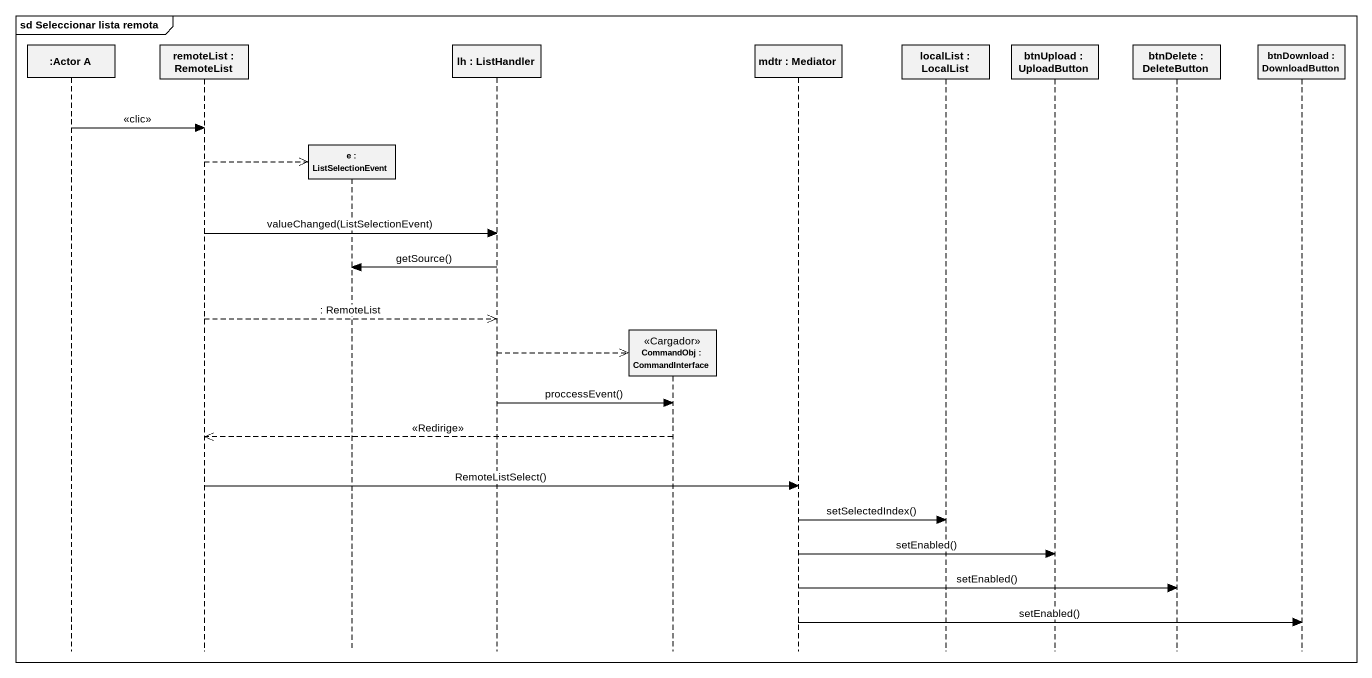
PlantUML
@startuml
mainframe sd Seleccionar lista remota
hide footbox
participant ":Actor A" as Actor_A
participant "remoteList : RemoteList" as remoteList
participant "e : ListSelectionEvent" as e
participant "lh : ListHandler" as lh
participant "CommandObj : CommandInterface" as CommandObj <<Cargador>>
participant "mdtr : Mediator" as mdtr
participant "localList : LocalList" as localList
participant "btnUpload : UploadButton" as btnUpload
participant "btnDelete : DeleteButton" as btnDelete
participant "btnDownload : DownloadButton" as btnDownload

Actor_A -> remoteList : <<clic>>
remoteList -->> e **
remoteList -> lh : valueChanged(ListSelectionEvent)
lh -> e : getSource()
remoteList -->> lh : : RemoteList
lh -->> CommandObj **
lh -> CommandObj : proccessEvent()
CommandObj -->> remoteList : <<Redirige>>
remoteList -> mdtr : RemoteListSelect()
mdtr -> localList : setSelectedIndex()
mdtr -> btnUpload : setEnabled()
mdtr -> btnDelete : setEnabled()
mdtr -> btnDownload : setEnabled()
@enduml
